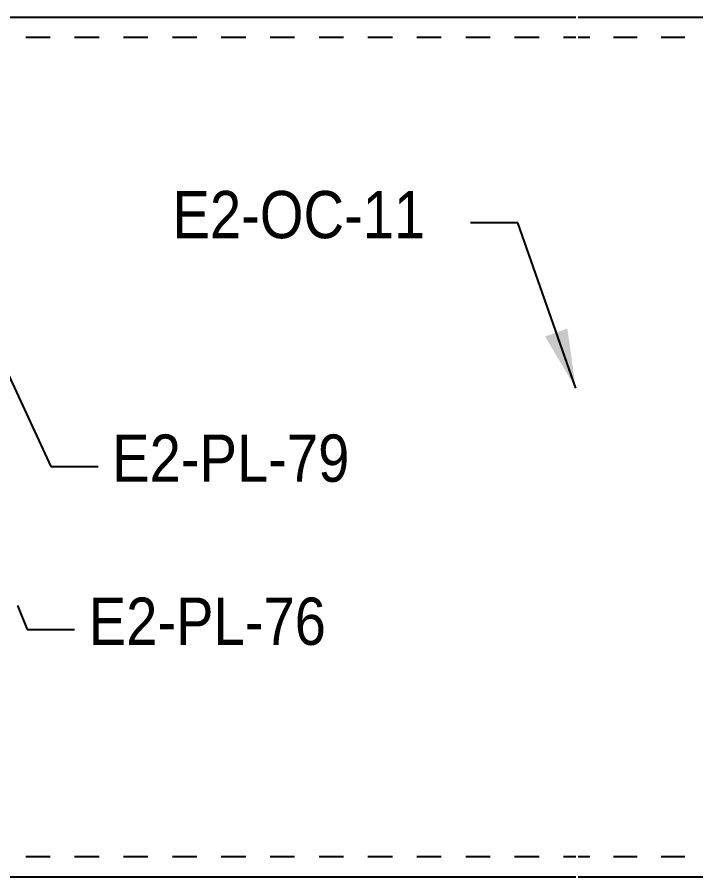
# Model space of a CAD drawing. Header units: millimetres. Extents: x 67 to 383, y 106 to 148.
# Drawn here: x 161.5 to 166.12, y 132.88 to 138.73 of the extents above; entities that cross this region are included whole.
import ezdxf

# ---------------------------------------------------------------- set-up
doc = ezdxf.new("R2010")
doc.units = ezdxf.units.MM
doc.linetypes.add('XKITLINE00', pattern=[0])
doc.styles.add('ARIAL', font='ARIAL.TTF')

msp = doc.modelspace()

# ---------------------------------------------------------------- linework, layer by layer
at = {"color": 2, "linetype": 'XKITLINE00'}
for p, q in [((160.7841, 138.7298), (165.3038, 138.7298)), ((165.3199, 138.7298), (169.6934, 138.7298)), ((160.7841, 132.8795), (165.3038, 132.8795)), ((165.3199, 132.8795), (169.6934, 132.8795))]:
    msp.add_line(p, q, dxfattribs=at)
at = {"linetype": 'XKITLINE00'}
for p, q in [((161.7269, 138.5905), (161.5605, 138.5905)), ((162.0596, 138.5905), (161.8933, 138.5905)), ((162.3924, 138.5905), (162.226, 138.5905)), ((162.7251, 138.5905), (162.5587, 138.5905)), ((163.0578, 138.5905), (162.8915, 138.5905)), ((163.3906, 138.5905), (163.2242, 138.5905)), ((163.7233, 138.5905), (163.5569, 138.5905)), ((164.056, 138.5905), (163.8897, 138.5905)), ((164.3888, 138.5905), (164.2224, 138.5905)), ((164.7215, 138.5905), (164.5551, 138.5905)), ((165.0542, 138.5905), (164.8879, 138.5905)), ((165.3038, 138.5905), (165.2206, 138.5905)), ((165.4005, 138.5905), (165.3199, 138.5905)), ((165.7228, 138.5905), (165.5616, 138.5905)), ((166.045, 138.5905), (165.8839, 138.5905)), ((164.9092, 137.3301), (164.5874, 137.3301)), ((165.3039, 136.2042), (164.9092, 137.3301)), ((161.2499, 136.7114), (161.731, 135.6724)), ((161.731, 135.6724), (162.0528, 135.6724)), ((161.5046, 134.7252), (161.5714, 134.5625)), ((161.5714, 134.5625), (161.8932, 134.5625)), ((161.5605, 133.0184), (161.7269, 133.0184)), ((161.8933, 133.0184), (162.0596, 133.0184)), ((162.226, 133.0184), (162.3924, 133.0184)), ((162.5587, 133.0184), (162.7251, 133.0184)), ((162.8915, 133.0184), (163.0578, 133.0184)), ((163.2242, 133.0184), (163.3906, 133.0184)), ((163.5569, 133.0184), (163.7233, 133.0184)), ((163.8897, 133.0184), (164.056, 133.0184)), ((164.2224, 133.0184), (164.3888, 133.0184)), ((164.5551, 133.0184), (164.7215, 133.0184)), ((164.8879, 133.0184), (165.0542, 133.0184)), ((165.2206, 133.0184), (165.3038, 133.0184)), ((165.3199, 133.0184), (165.4005, 133.0184)), ((165.5616, 133.0184), (165.7228, 133.0184)), ((165.8839, 133.0184), (166.0451, 133.0184))]:
    msp.add_line(p, q, dxfattribs=at)
at = {"linetype": 'Continuous'}
msp.add_solid([(165.3039, 136.2042), (165.095, 136.5571), (165.3039, 136.2042), (165.2468, 136.6104)], dxfattribs=at)

# ---------------------------------------------------------------- texts
at = {"color": 3, "style": 'ARIAL', "width": 0.85}
for s, p in [('E2-OC-11', (162.5595, 137.2255)), ('E2-PL-79', (162.1493, 135.5678)), ('E2-PL-76', (161.9897, 134.4579))]:
    msp.add_text(s, height=0.32177, dxfattribs=at).set_placement(p)

doc.saveas('drawing.dxf')
